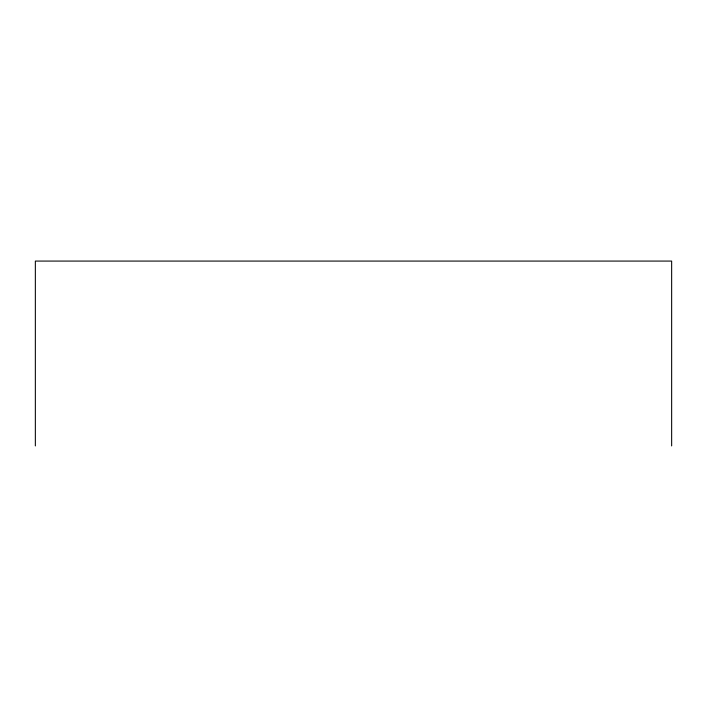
<?xml version="1.0" encoding="UTF-8"?>
<svg xmlns="http://www.w3.org/2000/svg" width="707" height="707" viewBox="0 0 707 707"><rect width="100%" height="100%" fill="white"/><g stroke="black" fill="none" stroke-linecap="round" stroke-linejoin="round"><path stroke-width="1.06" d="M671.65 445.923L671.65 261.077L35.35 261.077L35.35 445.923"/></g></svg>
